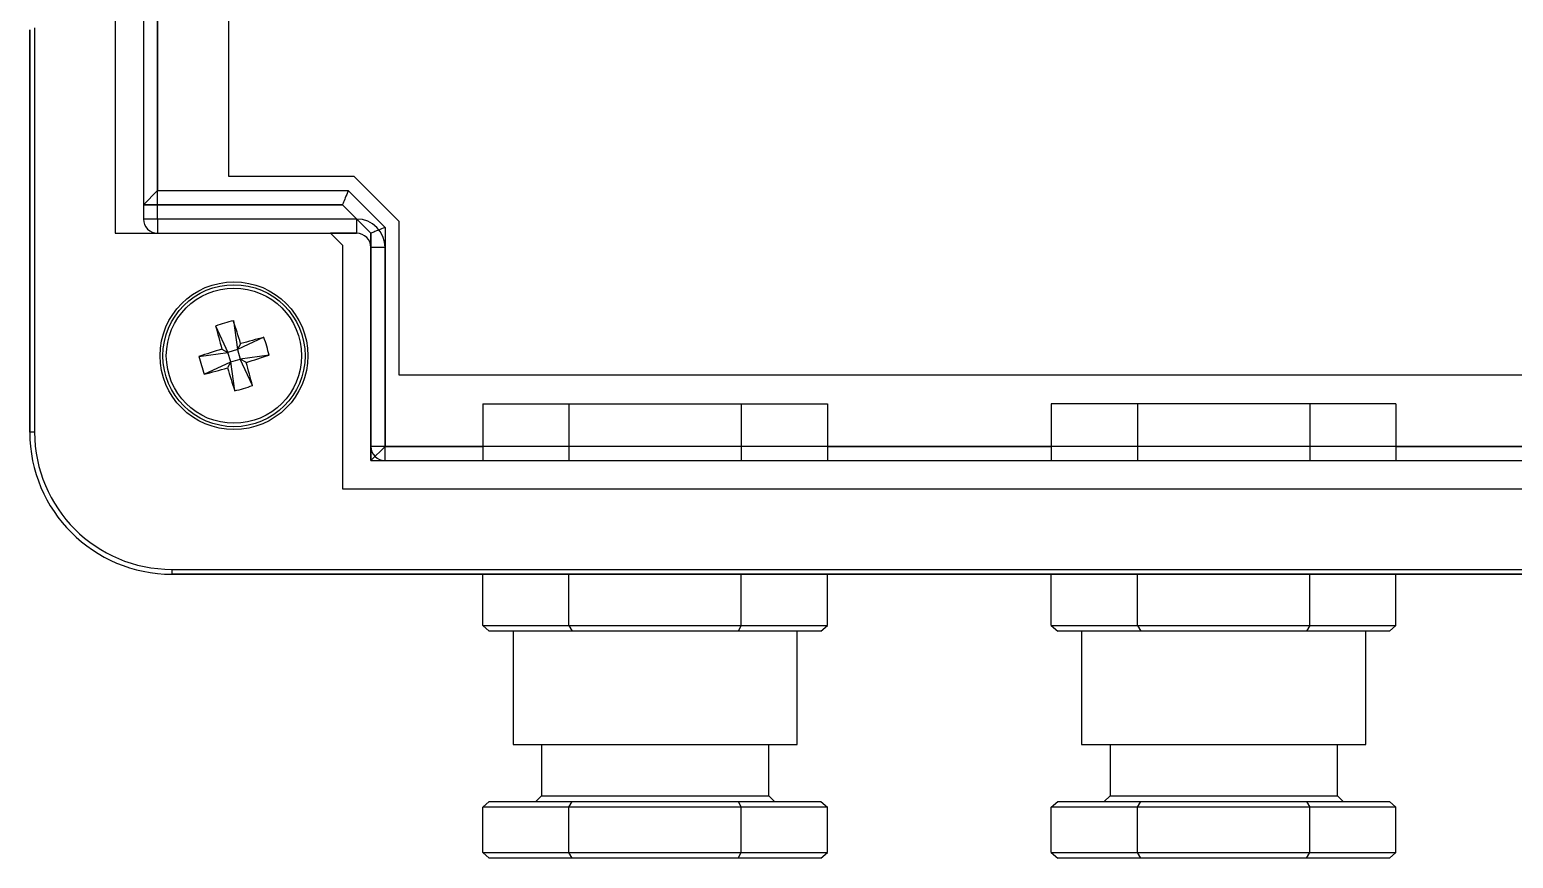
# Model space of a CAD drawing. Header units: millimetres. Extents: x 464 to 694, y 328 to 578.
# Drawn here: x 494.5 to 598.9, y 328.4 to 386.8 of the extents above; entities that cross this region are included whole.
import ezdxf

# ---------------------------------------------------------------- set-up
doc = ezdxf.new("R2010")
doc.units = ezdxf.units.MM

msp = doc.modelspace()

# ---------------------------------------------------------------- linework, layer by layer
at = {"color": 7, "linetype": 'Continuous', "lineweight": 25}
for p, q in [((508.53, 376.45), (508.53, 392.45)), ((502.53, 389.97), (502.53, 374.45)), ((502.53, 389.56), (502.53, 373.45)), ((502.53, 389.56), (502.53, 373.45)), ((503.53, 390.37), (503.53, 375.45)), ((503.53, 373.45), (503.53, 389.56)), ((500.53, 389.16), (500.53, 372.45)), ((500.53, 389.16), (500.53, 372.45)), ((494.53, 358.45), (494.53, 386.78)), ((494.53, 386.78), (494.53, 358.45)), ((494.53, 386.78), (494.53, 358.45)), ((494.87, 386.92), (494.87, 358.45)), ((517.35, 376.45), (508.53, 376.45)), ((520.53, 373.28), (517.35, 376.45)), ((503.53, 375.45), (502.53, 374.45)), ((503.53, 375.45), (516.94, 375.45)), ((516.94, 375.45), (519.53, 372.86)), ((502.53, 374.45), (516.53, 374.45)), ((502.53, 374.45), (502.53, 374.45)), ((516.53, 374.45), (502.53, 374.45)), ((516.53, 374.45), (516.53, 374.45)), ((516.53, 374.45), (518.53, 372.45)), ((518.53, 372.45), (516.53, 374.45)), ((503.53, 373.45), (502.53, 373.45)), ((503.53, 373.45), (503.53, 372.45)), ((517.53, 373.45), (503.53, 373.45)), ((517.53, 373.45), (517.53, 372.45)), ((519.53, 372.86), (519.53, 357.45)), ((520.53, 362.45), (520.53, 373.28)), ((500.53, 372.45), (503.53, 372.45)), ((500.53, 372.45), (515.7, 372.45)), ((503.53, 372.45), (517.53, 372.45)), ((503.53, 372.45), (503.53, 372.45)), ((515.7, 372.45), (516.53, 371.62)), ((517.53, 372.45), (515.7, 372.45)), ((515.7, 372.45), (516.53, 371.62)), ((516.53, 371.62), (516.53, 354.45)), ((516.53, 371.62), (516.53, 354.45)), ((518.53, 372.45), (518.53, 356.45)), ((518.53, 372.45), (518.53, 372.45)), ((518.53, 356.45), (518.53, 372.45)), ((519.53, 371.45), (518.53, 371.45)), ((518.53, 371.45), (518.53, 357.45)), ((518.53, 371.45), (518.53, 371.45)), ((518.53, 371.45), (518.53, 357.45)), ((519.53, 357.45), (519.53, 371.45)), ((507.6, 365.93), (508.47, 364.06)), ((508.86, 366.3), (509.14, 364.26)), ((508.04, 364.29), (508.47, 364.06)), ((511, 365.13), (509.14, 364.26)), ((509.14, 364.26), (509.37, 364.69)), ((506.43, 363.78), (508.47, 364.06)), ((506.8, 362.52), (508.67, 363.39)), ((508.67, 363.39), (508.44, 362.97)), ((509.14, 364.26), (508.47, 364.06)), ((508.67, 363.39), (508.47, 364.06)), ((508.67, 363.39), (509.34, 363.59)), ((508.95, 361.36), (508.67, 363.39)), ((509.14, 364.26), (509.34, 363.59)), ((511.37, 363.87), (509.34, 363.59)), ((509.77, 363.36), (509.34, 363.59)), ((510.21, 361.73), (509.34, 363.59)), ((636.53, 362.45), (520.53, 362.45)), ((526.4, 360.45), (526.4, 356.45)), ((526.4, 360.45), (532.46, 360.45)), ((532.46, 360.45), (532.46, 356.45)), ((532.46, 360.45), (544.59, 360.45)), ((544.59, 360.45), (544.59, 356.45)), ((544.59, 360.45), (550.65, 360.45)), ((550.65, 360.45), (550.65, 356.45)), ((566.4, 360.45), (566.4, 356.45)), ((572.46, 360.45), (566.4, 360.45)), ((572.46, 360.45), (572.46, 356.45)), ((584.59, 360.45), (572.46, 360.45)), ((584.59, 360.45), (584.59, 356.45)), ((590.65, 360.45), (584.59, 360.45)), ((590.65, 360.45), (590.65, 356.45)), ((494.87, 358.45), (494.53, 358.45)), ((519.53, 357.45), (518.53, 357.45)), ((518.53, 357.45), (518.53, 357.45)), ((518.53, 357.45), (518.53, 357.45)), ((518.53, 357.45), (518.53, 356.45)), ((519.53, 357.45), (518.53, 356.45)), ((519.53, 356.45), (519.53, 357.45)), ((637.53, 357.45), (519.53, 357.45)), ((519.53, 357.45), (526.4, 357.45)), ((550.65, 357.45), (566.4, 357.45)), ((590.65, 357.45), (606.4, 357.45)), ((518.53, 356.45), (519.53, 356.45)), ((518.53, 356.45), (638.53, 356.45)), ((518.53, 356.45), (518.53, 356.45)), ((519.53, 356.45), (637.53, 356.45)), ((519.53, 356.45), (637.53, 356.45)), ((516.53, 354.45), (640.53, 354.45)), ((516.53, 354.45), (640.53, 354.45)), ((504.53, 348.79), (504.53, 348.45)), ((504.53, 348.79), (652.53, 348.79)), ((652.53, 348.45), (504.53, 348.45)), ((504.53, 348.45), (652.53, 348.45)), ((504.53, 348.45), (652.53, 348.45)), ((526.4, 344.85), (526.4, 348.45)), ((532.46, 344.85), (532.46, 348.45)), ((544.59, 344.85), (544.59, 348.45)), ((550.65, 344.85), (550.65, 348.45)), ((566.4, 344.85), (566.4, 348.45)), ((572.46, 344.85), (572.46, 348.45)), ((584.59, 344.85), (584.59, 348.45)), ((590.65, 344.85), (590.65, 348.45)), ((526.4, 344.85), (532.46, 344.85)), ((526.4, 344.85), (526.86, 344.45)), ((532.46, 344.85), (532.69, 344.45)), ((532.46, 344.85), (544.59, 344.85)), ((544.59, 344.85), (544.36, 344.45)), ((544.59, 344.85), (550.65, 344.85)), ((550.19, 344.45), (550.65, 344.85)), ((566.4, 344.85), (572.46, 344.85)), ((566.4, 344.85), (566.86, 344.45)), ((572.46, 344.85), (572.69, 344.45)), ((572.46, 344.85), (584.59, 344.85)), ((584.59, 344.85), (584.36, 344.45)), ((584.59, 344.85), (590.65, 344.85)), ((590.19, 344.45), (590.65, 344.85)), ((532.69, 344.45), (526.86, 344.45)), ((528.53, 344.45), (528.53, 336.45)), ((544.36, 344.45), (532.69, 344.45)), ((550.19, 344.45), (544.36, 344.45)), ((548.53, 336.45), (548.53, 344.45)), ((572.69, 344.45), (566.86, 344.45)), ((568.53, 344.45), (568.53, 336.45)), ((584.36, 344.45), (572.69, 344.45)), ((590.19, 344.45), (584.36, 344.45)), ((588.53, 336.45), (588.53, 344.45)), ((528.53, 336.45), (548.53, 336.45)), ((530.53, 336.45), (530.53, 332.85)), ((546.53, 332.85), (546.53, 336.45)), ((568.53, 336.45), (588.53, 336.45)), ((570.53, 336.45), (570.53, 332.85)), ((586.53, 332.85), (586.53, 336.45)), ((526.4, 332.05), (526.86, 332.45)), ((532.46, 332.05), (526.4, 332.05)), ((526.4, 328.85), (526.4, 332.05)), ((526.86, 332.45), (532.69, 332.45)), ((530.53, 332.85), (530.13, 332.45)), ((530.53, 332.85), (546.53, 332.85)), ((532.46, 332.05), (532.69, 332.45)), ((532.46, 328.85), (532.46, 332.05)), ((544.59, 332.05), (532.46, 332.05)), ((532.69, 332.45), (544.36, 332.45)), ((544.36, 332.45), (544.59, 332.05)), ((544.36, 332.45), (550.19, 332.45)), ((544.59, 328.85), (544.59, 332.05)), ((550.65, 332.05), (544.59, 332.05)), ((546.93, 332.45), (546.53, 332.85)), ((550.19, 332.45), (550.65, 332.05)), ((550.65, 328.85), (550.65, 332.05)), ((566.4, 332.05), (566.86, 332.45)), ((572.46, 332.05), (566.4, 332.05)), ((566.4, 328.85), (566.4, 332.05)), ((566.86, 332.45), (572.69, 332.45)), ((570.53, 332.85), (570.13, 332.45)), ((570.53, 332.85), (586.53, 332.85)), ((572.46, 332.05), (572.69, 332.45)), ((584.59, 332.05), (572.46, 332.05)), ((572.46, 328.85), (572.46, 332.05)), ((572.69, 332.45), (584.36, 332.45)), ((584.36, 332.45), (584.59, 332.05)), ((584.36, 332.45), (590.19, 332.45)), ((590.65, 332.05), (584.59, 332.05)), ((584.59, 328.85), (584.59, 332.05)), ((586.93, 332.45), (586.53, 332.85)), ((590.19, 332.45), (590.65, 332.05)), ((590.65, 328.85), (590.65, 332.05)), ((526.4, 328.85), (532.46, 328.85)), ((526.4, 328.85), (526.86, 328.45)), ((532.46, 328.85), (544.59, 328.85)), ((532.69, 328.45), (532.46, 328.85)), ((544.36, 328.45), (544.59, 328.85)), ((544.59, 328.85), (550.65, 328.85)), ((550.19, 328.45), (550.65, 328.85)), ((566.4, 328.85), (566.86, 328.45)), ((566.4, 328.85), (572.46, 328.85)), ((572.69, 328.45), (572.46, 328.85)), ((572.46, 328.85), (584.59, 328.85)), ((584.36, 328.45), (584.59, 328.85)), ((584.59, 328.85), (590.65, 328.85)), ((590.19, 328.45), (590.65, 328.85)), ((532.69, 328.45), (526.86, 328.45)), ((544.36, 328.45), (532.69, 328.45)), ((550.19, 328.45), (544.36, 328.45)), ((572.69, 328.45), (566.86, 328.45)), ((584.36, 328.45), (572.69, 328.45)), ((590.19, 328.45), (584.36, 328.45))]:
    msp.add_line(p, q, dxfattribs=at)
at = {"color": 7, "linetype": 'Continuous', "lineweight": 25, "flags": 128}
for points in [[(516.94, 375.45), (516.89, 375.32), (516.83, 375.19), (516.78, 375.06), (516.73, 374.95), (516.69, 374.84), (516.65, 374.74), (516.61, 374.65), (516.58, 374.58), (516.56, 374.52), (516.54, 374.48), (516.53, 374.46), (516.53, 374.45)], [(519.53, 372.86), (519.4, 372.81), (519.27, 372.75), (519.14, 372.7), (519.03, 372.65), (518.92, 372.61), (518.82, 372.57), (518.73, 372.53), (518.66, 372.5), (518.6, 372.48), (518.56, 372.46), (518.53, 372.45), (518.53, 372.45)]]:
    msp.add_lwpolyline(points, dxfattribs=at)
at = {"color": 7, "linetype": 'Continuous', "lineweight": 25}
for radius in [5.2, 5.2, 5, 5, 4.76]:
    msp.add_circle((508.9, 363.83), radius, dxfattribs=at)
for centre, radius, start, end in [((503.53, 373.45), 1, 180, 270), ((503.53, 373.45), 1, 180, 270), ((517.53, 371.45), 2, 0, 90), ((517.53, 371.45), 1, 0, 90), ((517.53, 371.45), 1, 0, 90), ((511.74, 354.23), 12.4, 103.4104, 109.4663), ((571.8, 382.44), 66.28, 194.4249, 195.8853), ((445.98, 345.32), 66.28, 16.9914, 18.4518), ((527.41, 300.9), 66.28, 106.9914, 108.4518), ((527.52, 300.93), 66.28, 104.4249, 105.8853), ((499.31, 360.99), 12.4, 13.4104, 19.4663), ((518.5, 366.66), 12.4, 193.4104, 199.4663), ((490.4, 426.75), 66.28, 286.9914, 288.4518), ((446.01, 345.21), 66.28, 14.4249, 15.8853), ((490.29, 426.72), 66.28, 284.4249, 285.8853), ((571.83, 382.34), 66.28, 196.9914, 198.4518), ((506.07, 373.42), 12.4, 283.4104, 289.4663), ((504.53, 358.45), 10, 180, 270), ((504.53, 358.45), 10, 180, 270), ((504.53, 358.45), 10, 180, 270), ((504.53, 358.45), 9.66, 180, 270), ((519.53, 357.45), 1, 180, 270), ((519.53, 357.45), 1, 180, 270)]:
    msp.add_arc(centre, radius, start, end, dxfattribs=at)

doc.saveas('drawing.dxf')
